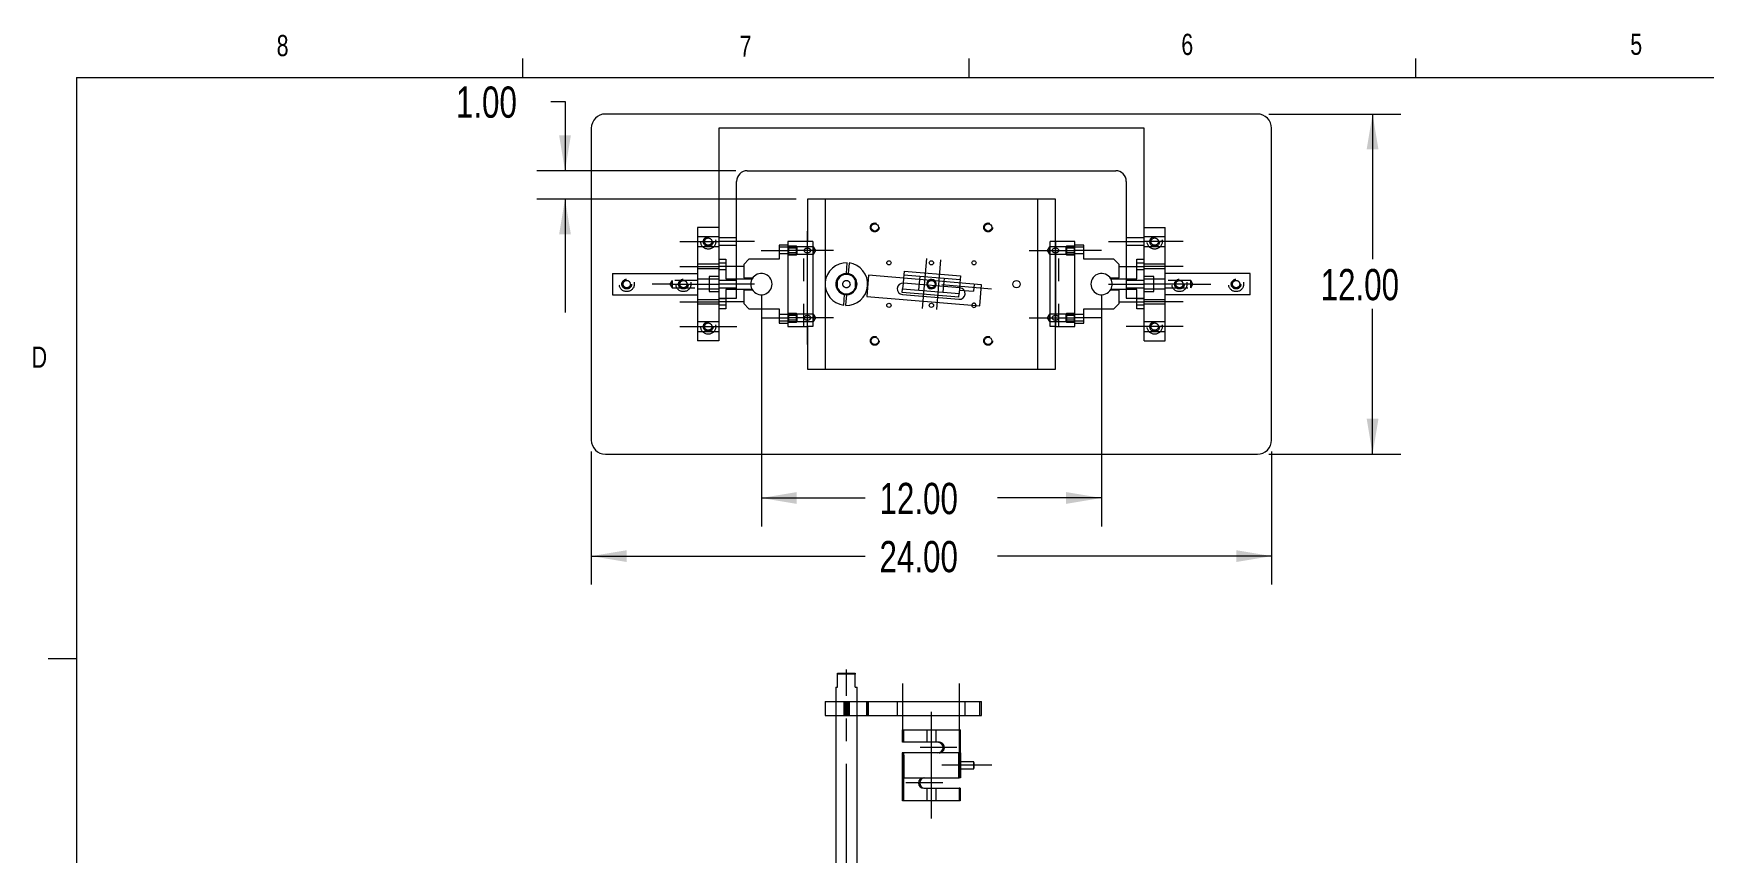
# Model space of a CAD drawing. Header units: inches. Extents: x 0.4 to 16.6, y 0.2 to 10.8.
# Drawn here: x 0.44 to 7.81, y 7.22 to 10.84 of the extents above; entities that cross this region are included whole.
import ezdxf

# ---------------------------------------------------------------- set-up
doc = ezdxf.new("R2010")
doc.units = ezdxf.units.IN
doc.header["$MEASUREMENT"] = 0
doc.linetypes.add('CENTERX2', pattern=[0.8, 0.5, -0.1, 0.1, -0.1])
doc.linetypes.add('HIDDEN', pattern=[0.075, 0.05, -0.025])
doc.styles.add('SLDTEXTSTYLE0', font='TXT', dxfattribs={"width": 0.75})
doc.dimstyles.new('SLDDIMSTYLE0', dxfattribs={"dimtxt": 0.137795, "dimasz": 0.156, "dimexe": 0, "dimexo": 0.0625, "dimgap": 0.034449, "dimtad": 0, "dimtih": 1, "dimtoh": 1, "dimlfac": 8, "dimzin": 4, "dimdsep": 46, "dimtxsty": 'SLDTEXTSTYLE0', "dimsah": 1, "dimcen": 0.09, "dimadec": 0, "dimazin": 0, "dimtfac": 1, "dimtdec": 3, "dimtofl": 0, "dimtmove": 0, "dimatfit": 3, "dimfxl": 0, "dimtolj": 1, "dimtzin": 12, "dimarcsym": 0})

# ---------------------------------------------------------------- blocks, each defined once
blk = doc.blocks.new('*D4')
at = {"color": 7, "linetype": 'Continuous', "lineweight": 0}
for p, q in [((5.8842, 10.4817), (6.4671, 10.4817)), ((6.3421, 10.4817), (6.3421, 9.8411)), ((6.3421, 8.9817), (6.3421, 9.6224)), ((5.8842, 8.9817), (6.4671, 8.9817))]:
    blk.add_line(p, q, dxfattribs=at)
for points in [[(6.3421, 10.4817), (6.3161, 10.3257), (6.3681, 10.3257)], [(6.3421, 8.9817), (6.3681, 9.1377), (6.3161, 9.1377)]]:
    blk.add_solid(points, dxfattribs=at)
at = {"color": 7, "linetype": 'Continuous', "lineweight": 0, "insert": (6.113, 9.7984), "char_height": 0.1378, "attachment_point": 1, "style": 'SLDTEXTSTYLE0'}
blk.add_mtext('12.00', dxfattribs=at)
blk = doc.blocks.new('*D5')
at = {"color": 7, "linetype": 'Continuous', "lineweight": 0}
for p, q in [((2.8967, 8.9942), (2.8967, 8.4073)), ((5.8967, 8.9942), (5.8967, 8.4073)), ((2.8967, 8.5323), (4.1051, 8.5323)), ((5.8967, 8.5323), (4.6883, 8.5323))]:
    blk.add_line(p, q, dxfattribs=at)
for points in [[(2.8967, 8.5323), (3.0527, 8.5063), (3.0527, 8.5583)], [(5.8967, 8.5323), (5.7407, 8.5583), (5.7407, 8.5063)]]:
    blk.add_solid(points, dxfattribs=at)
at = {"color": 7, "linetype": 'Continuous', "lineweight": 0, "insert": (4.1676, 8.599), "char_height": 0.1378, "attachment_point": 1, "style": 'SLDTEXTSTYLE0'}
blk.add_mtext('24.00', dxfattribs=at)
blk = doc.blocks.new('*D6')
at = {"color": 7, "linetype": 'Continuous', "lineweight": 0}
for p, q in [((3.6467, 9.6817), (3.6467, 8.6636)), ((5.1467, 9.6817), (5.1467, 8.6636)), ((3.6467, 8.7886), (4.1051, 8.7886)), ((5.1467, 8.7886), (4.6883, 8.7886))]:
    blk.add_line(p, q, dxfattribs=at)
for points in [[(3.6467, 8.7886), (3.8027, 8.7626), (3.8027, 8.8146)], [(5.1467, 8.7886), (4.9907, 8.8146), (4.9907, 8.7626)]]:
    blk.add_solid(points, dxfattribs=at)
at = {"color": 7, "linetype": 'Continuous', "lineweight": 0, "insert": (4.1676, 8.8553), "char_height": 0.1378, "attachment_point": 1, "style": 'SLDTEXTSTYLE0'}
blk.add_mtext('12.00', dxfattribs=at)
blk = doc.blocks.new('*D7')
at = {"color": 7, "linetype": 'Continuous', "lineweight": 0}
for p, q in [((2.7182, 10.5364), (2.7807, 10.5364)), ((2.7807, 10.5364), (2.7807, 10.2317)), ((3.5342, 10.2317), (2.6557, 10.2317)), ((3.7998, 10.1067), (2.6557, 10.1067)), ((2.7807, 10.1067), (2.7807, 9.6067))]:
    blk.add_line(p, q, dxfattribs=at)
for points in [[(2.7807, 10.2317), (2.8067, 10.3877), (2.7547, 10.3877)], [(2.7807, 10.1067), (2.7547, 9.9507), (2.8067, 9.9507)]]:
    blk.add_solid(points, dxfattribs=at)
at = {"color": 7, "linetype": 'Continuous', "lineweight": 0, "insert": (2.2995, 10.6031), "char_height": 0.1378, "attachment_point": 1, "style": 'SLDTEXTSTYLE0'}
blk.add_mtext('1.00', dxfattribs=at)

msp = doc.modelspace()

# ---------------------------------------------------------------- linework, layer by layer
at = {"color": 7, "linetype": 'Continuous', "lineweight": 0}
for p, q in [((2.5948, 10.6421), (2.5948, 10.7269)), ((4.5635, 10.6421), (4.5635, 10.7269)), ((6.5323, 10.6421), (6.5323, 10.7269)), ((0.6263, 10.6421), (16.3763, 10.6421)), ((0.6263, 10.6421), (0.6263, 0.3921)), ((0.6263, 8.0796), (0.5013, 8.0796))]:
    msp.add_line(p, q, dxfattribs=at)
at = {"color": 7, "linetype": 'Continuous', "lineweight": 15}
for p, q in [((5.8342, 10.4817), (2.9592, 10.4817)), ((2.8967, 10.4192), (2.8967, 9.0442)), ((5.3342, 10.4192), (3.4592, 10.4192)), ((3.4592, 10.4192), (3.4592, 9.9817)), ((5.3342, 9.9817), (5.3342, 10.4192)), ((5.8967, 9.0442), (5.8967, 10.4192)), ((3.5373, 9.6692), (3.5373, 10.1848)), ((3.5842, 10.2317), (5.2092, 10.2317)), ((5.2561, 10.1848), (5.2561, 9.6692)), ((3.9279, 10.1067), (3.8498, 10.1067)), ((3.8498, 10.1067), (3.8498, 9.9192)), ((3.9279, 10.1067), (3.9279, 9.3567)), ((4.8654, 10.1067), (3.9279, 10.1067)), ((4.8654, 9.3567), (4.8654, 10.1067)), ((4.9436, 10.1067), (4.8654, 10.1067)), ((4.9436, 9.9192), (4.9436, 10.1067)), ((3.4592, 9.9817), (3.3654, 9.9817)), ((3.3654, 9.9817), (3.3654, 9.4817)), ((3.4592, 9.9817), (3.4592, 9.4817)), ((5.3342, 9.4817), (5.3342, 9.9817)), ((5.3342, 9.9817), (5.4279, 9.9817)), ((5.4279, 9.4817), (5.4279, 9.9817)), ((3.7639, 9.9036), (3.7248, 9.9036)), ((3.7248, 9.9036), (3.7248, 9.8411)), ((3.8498, 9.9192), (3.7639, 9.9192)), ((3.7639, 9.9192), (3.7639, 9.5442)), ((3.8498, 9.5442), (3.8498, 9.9192)), ((3.8732, 9.9192), (3.8498, 9.9192)), ((3.8732, 9.9192), (3.8732, 9.5442)), ((4.9201, 9.5442), (4.9201, 9.9192)), ((4.9436, 9.9192), (4.9201, 9.9192)), ((5.0295, 9.9192), (4.9436, 9.9192)), ((4.9436, 9.9192), (4.9436, 9.5442)), ((5.0295, 9.5442), (5.0295, 9.9192)), ((5.0686, 9.9036), (5.0295, 9.9036)), ((5.0686, 9.8411), (5.0686, 9.9036)), ((3.592, 9.8411), (3.5686, 9.8177)), ((3.5686, 9.8177), (3.5686, 9.7591)), ((3.7248, 9.8411), (3.592, 9.8411)), ((4.0217, 9.7786), (4.0256, 9.8254)), ((4.0334, 9.8247), (4.0295, 9.7779)), ((5.2014, 9.8411), (5.0686, 9.8411)), ((5.2248, 9.8177), (5.2014, 9.8411)), ((5.2248, 9.7591), (5.2248, 9.8177)), ((2.9904, 9.7786), (2.9904, 9.6848)), ((2.9904, 9.7786), (3.3654, 9.7786)), ((3.5373, 9.7552), (3.6061, 9.7552)), ((3.5686, 9.7591), (3.6086, 9.7591)), ((3.9826, 9.7496), (3.9826, 9.7576)), ((3.9826, 9.7138), (3.9826, 9.7496)), ((4.0607, 9.7576), (4.0607, 9.7496)), ((4.0607, 9.7496), (4.0607, 9.7138)), ((4.119, 9.7706), (4.1112, 9.6772)), ((4.6173, 9.729), (4.119, 9.7706)), ((4.2716, 9.7363), (4.2695, 9.711)), ((4.5221, 9.7154), (4.2729, 9.7362)), ((4.2747, 9.7733), (4.2734, 9.7577)), ((4.276, 9.7888), (4.2747, 9.7733)), ((4.2747, 9.7733), (4.5239, 9.7524)), ((4.276, 9.7888), (4.5252, 9.768)), ((4.5239, 9.7524), (4.5226, 9.7369)), ((4.5252, 9.768), (4.5239, 9.7524)), ((4.6095, 9.6355), (4.6173, 9.729)), ((5.1848, 9.7591), (5.2248, 9.7591)), ((5.1873, 9.7552), (5.2561, 9.7552)), ((5.8029, 9.7786), (5.4279, 9.7786)), ((5.8029, 9.6848), (5.8029, 9.7786)), ((2.9904, 9.6848), (3.3654, 9.6848)), ((3.4592, 9.6692), (3.5373, 9.6692)), ((3.4904, 9.6692), (3.4904, 9.6223)), ((3.6061, 9.7083), (3.5373, 9.7083)), ((3.6086, 9.7044), (3.5686, 9.7044)), ((3.5686, 9.7044), (3.5686, 9.6458)), ((3.9826, 9.7058), (3.9826, 9.7138)), ((4.01, 9.6387), (4.0139, 9.6855)), ((4.0217, 9.6848), (4.0178, 9.6381)), ((4.0607, 9.7138), (4.0607, 9.7058)), ((4.1112, 9.6772), (4.6095, 9.6355)), ((4.2682, 9.6954), (4.2695, 9.711)), ((4.5173, 9.6746), (4.2682, 9.6954)), ((4.2687, 9.6856), (4.5178, 9.6648)), ((4.2695, 9.711), (4.5186, 9.6902)), ((4.5173, 9.6746), (4.5186, 9.6902)), ((4.5208, 9.7155), (4.5186, 9.6902)), ((4.5199, 9.7057), (4.5412, 9.704)), ((5.2248, 9.7044), (5.1848, 9.7044)), ((5.2561, 9.7083), (5.1873, 9.7083)), ((5.2248, 9.6458), (5.2248, 9.7044)), ((5.2561, 9.6692), (5.3342, 9.6692)), ((5.3029, 9.6223), (5.3029, 9.6692)), ((5.8029, 9.6848), (5.4279, 9.6848)), ((3.4904, 9.6223), (3.4592, 9.6223)), ((3.5686, 9.6458), (3.592, 9.6223)), ((3.592, 9.6223), (3.7248, 9.6223)), ((3.7248, 9.6223), (3.7248, 9.5598)), ((5.0686, 9.6223), (5.2014, 9.6223)), ((5.0686, 9.5598), (5.0686, 9.6223)), ((5.2014, 9.6223), (5.2248, 9.6458)), ((5.3342, 9.6223), (5.3029, 9.6223)), ((3.7248, 9.5598), (3.7639, 9.5598)), ((3.7639, 9.5442), (3.8498, 9.5442)), ((3.8732, 9.5442), (3.8498, 9.5442)), ((3.8498, 9.5442), (3.8498, 9.3567)), ((4.9436, 9.5442), (4.9201, 9.5442)), ((4.9436, 9.5442), (5.0295, 9.5442)), ((4.9436, 9.3567), (4.9436, 9.5442)), ((5.0295, 9.5598), (5.0686, 9.5598)), ((3.4592, 9.4817), (3.3654, 9.4817)), ((5.3342, 9.4817), (5.4279, 9.4817)), ((3.8498, 9.3567), (3.9279, 9.3567)), ((3.9279, 9.3567), (4.8654, 9.3567)), ((4.8654, 9.3567), (4.9436, 9.3567)), ((2.9592, 8.9817), (5.8342, 8.9817)), ((3.9826, 8.0163), (4.0607, 8.0163)), ((3.9826, 8.0124), (3.9826, 8.0163)), ((3.9826, 7.9538), (3.9826, 8.0124)), ((4.0607, 8.0124), (3.9826, 8.0124)), ((4.0607, 8.0163), (4.0607, 8.0124)), ((4.0607, 7.9538), (4.0607, 8.0124)), ((3.9279, 7.8913), (3.9279, 7.8288)), ((3.9279, 7.8913), (4.01, 7.8913)), ((3.9748, 7.9538), (3.9748, 7.8913)), ((3.9748, 7.9538), (3.9826, 7.9538)), ((4.01, 7.8913), (4.01, 7.8288)), ((4.01, 7.8913), (4.0139, 7.8913)), ((4.0139, 7.8913), (4.0139, 7.8288)), ((4.0178, 7.8913), (4.0178, 7.8288)), ((4.0178, 7.8913), (4.1112, 7.8913)), ((4.0607, 7.9538), (4.0686, 7.9538)), ((4.0686, 7.8913), (4.0686, 7.9538)), ((4.1112, 7.8288), (4.1112, 7.8913)), ((4.1112, 7.8913), (4.6095, 7.8913)), ((4.6095, 7.8288), (4.6095, 7.8913)), ((4.6095, 7.8913), (4.6173, 7.8913)), ((4.6173, 7.8288), (4.6173, 7.8913)), ((3.9279, 7.8288), (4.01, 7.8288)), ((3.9748, 7.8288), (3.9748, 6.5202)), ((4.01, 7.8288), (4.0139, 7.8288)), ((4.0178, 7.8288), (4.1112, 7.8288)), ((4.0686, 6.5202), (4.0686, 7.8288)), ((4.1112, 7.8288), (4.6095, 7.8288)), ((4.6095, 7.8288), (4.6173, 7.8288)), ((4.2695, 7.7116), (4.2695, 7.7663)), ((4.2695, 7.7663), (4.5186, 7.7663)), ((4.5239, 7.7663), (4.5186, 7.7663)), ((4.5186, 7.7663), (4.5186, 7.5553)), ((4.5239, 7.7663), (4.5239, 7.6256)), ((4.4252, 7.7116), (4.2695, 7.7116)), ((4.2682, 7.6647), (4.2682, 7.5553)), ((4.5173, 7.6647), (4.2682, 7.6647)), ((4.5173, 7.5553), (4.5173, 7.6647)), ((4.5173, 7.6647), (4.5186, 7.6647)), ((4.5186, 7.5553), (4.5186, 7.6647)), ((4.5835, 7.6256), (4.5212, 7.6256)), ((4.5212, 7.5944), (4.5835, 7.5944)), ((4.5252, 7.6647), (4.5239, 7.6647)), ((4.5239, 7.6647), (4.5239, 7.6256)), ((4.5239, 7.5944), (4.5239, 7.5553)), ((4.5239, 7.5944), (4.5239, 7.5553)), ((4.5252, 7.6647), (4.5252, 7.6256)), ((4.5252, 7.5944), (4.5252, 7.5553)), ((4.2682, 7.5553), (4.5173, 7.5553)), ((4.2695, 7.4538), (4.2695, 7.5553)), ((4.5173, 7.5553), (4.5186, 7.5553)), ((4.5239, 7.5553), (4.5186, 7.5553)), ((4.5252, 7.5553), (4.5239, 7.5553)), ((4.5186, 7.4538), (4.2695, 7.4538)), ((4.3629, 7.5085), (4.5186, 7.5085)), ((4.5186, 7.5085), (4.5186, 7.4538)), ((4.5239, 7.5085), (4.5186, 7.5085)), ((4.5239, 7.4538), (4.5186, 7.4538)), ((4.5239, 7.5085), (4.5239, 7.4538))]:
    msp.add_line(p, q, dxfattribs=at)
at = {"color": 7, "linetype": 'CENTERX2', "lineweight": 0}
for p, q in [((3.8498, 9.4655), (3.8498, 9.998)), ((4.9436, 9.4655), (4.9436, 9.998)), ((3.2867, 9.9192), (3.4592, 9.9192)), ((3.616, 9.9192), (3.4592, 9.9192)), ((3.6461, 9.8802), (3.7639, 9.8802)), ((3.9651, 9.8802), (3.7639, 9.8802)), ((4.8283, 9.8802), (5.0295, 9.8802)), ((5.1473, 9.8802), (5.0295, 9.8802)), ((5.1773, 9.9192), (5.3342, 9.9192)), ((5.5067, 9.9192), (5.3342, 9.9192)), ((3.2867, 9.8098), (3.4592, 9.8098)), ((3.5692, 9.8098), (3.4592, 9.8098)), ((4.3747, 9.8439), (4.3564, 9.6247)), ((4.437, 9.8387), (4.4187, 9.6195)), ((5.2242, 9.8098), (5.3342, 9.8098)), ((5.5067, 9.8098), (5.3342, 9.8098)), ((3.2529, 9.7317), (3.1645, 9.7317)), ((3.2529, 9.7317), (3.3654, 9.7317)), ((3.3654, 9.7317), (3.4592, 9.7317)), ((3.616, 9.7317), (3.4592, 9.7317)), ((5.1773, 9.7317), (5.3342, 9.7317)), ((5.4279, 9.7317), (5.3342, 9.7317)), ((5.5404, 9.7317), (5.4279, 9.7317)), ((5.5404, 9.7317), (5.6288, 9.7317)), ((4.662, 9.7095), (4.4428, 9.7279)), ((3.2867, 9.6536), (3.4592, 9.6536)), ((3.5692, 9.6536), (3.4592, 9.6536)), ((3.6461, 9.5833), (3.7639, 9.5833)), ((3.9651, 9.5833), (3.7639, 9.5833)), ((4.8283, 9.5833), (5.0295, 9.5833)), ((5.1473, 9.5833), (5.0295, 9.5833)), ((5.2242, 9.6536), (5.3342, 9.6536)), ((5.5067, 9.6536), (5.3342, 9.6536)), ((3.2867, 9.5442), (3.5379, 9.5442)), ((5.5067, 9.5442), (5.2554, 9.5442)), ((4.0217, 6.3164), (4.0217, 8.0325)), ((4.2708, 7.75), (4.2708, 7.97)), ((4.5199, 7.75), (4.5199, 7.97)), ((4.3967, 7.375), (4.3967, 7.845)), ((4.5092, 7.6881), (4.3465, 7.6881)), ((4.6623, 7.61), (4.4425, 7.61)), ((4.4469, 7.5319), (4.2842, 7.5319))]:
    msp.add_line(p, q, dxfattribs=at)
at = {"color": 9, "linetype": 'HIDDEN', "lineweight": 0}
for p, q in [((3.4592, 9.9407), (3.3654, 9.9407)), ((3.3654, 9.8977), (3.4592, 9.8977)), ((3.5373, 9.9353), (3.4592, 9.9353)), ((3.4592, 9.9032), (3.5373, 9.9032)), ((3.7639, 9.894), (3.7248, 9.894)), ((3.7658, 9.8997), (3.7639, 9.8977)), ((3.8498, 9.8962), (3.7639, 9.8962)), ((3.8029, 9.8895), (3.7639, 9.8895)), ((3.7658, 9.8997), (3.7658, 9.8606)), ((3.801, 9.8997), (3.7658, 9.8997)), ((3.801, 9.8606), (3.801, 9.8997)), ((3.8029, 9.8977), (3.801, 9.8997)), ((3.8029, 9.8977), (3.8029, 9.8626)), ((3.8342, 9.5442), (3.8342, 9.9192)), ((3.8767, 9.8962), (3.8498, 9.8962)), ((3.8767, 9.8641), (3.8767, 9.8962)), ((3.8863, 9.8802), (3.8767, 9.8962)), ((3.8767, 9.8641), (3.8863, 9.8802)), ((4.9167, 9.8962), (4.907, 9.8802)), ((4.907, 9.8802), (4.9167, 9.8641)), ((4.9167, 9.8962), (4.9167, 9.8641)), ((4.9436, 9.8962), (4.9167, 9.8962)), ((5.0295, 9.8962), (4.9436, 9.8962)), ((4.9592, 9.5442), (4.9592, 9.9192)), ((4.9924, 9.8997), (4.9904, 9.8977)), ((4.9904, 9.8626), (4.9904, 9.8977)), ((5.0295, 9.8895), (4.9904, 9.8895)), ((4.9924, 9.8997), (4.9924, 9.8606)), ((5.0275, 9.8997), (4.9924, 9.8997)), ((5.0275, 9.8606), (5.0275, 9.8997)), ((5.0295, 9.8977), (5.0275, 9.8997)), ((5.0686, 9.894), (5.0295, 9.894)), ((5.3342, 9.9353), (5.2561, 9.9353)), ((5.2561, 9.9032), (5.3342, 9.9032)), ((5.4279, 9.9407), (5.3342, 9.9407)), ((5.3342, 9.8977), (5.4279, 9.8977)), ((3.4592, 9.8192), (3.3654, 9.8192)), ((3.4592, 9.8411), (3.4904, 9.8411)), ((3.4904, 9.8237), (3.4592, 9.8237)), ((3.4904, 9.8411), (3.4904, 9.7552)), ((3.7248, 9.8663), (3.7639, 9.8663)), ((3.7639, 9.8708), (3.8029, 9.8708)), ((3.7639, 9.8641), (3.8498, 9.8641)), ((3.7639, 9.8626), (3.7658, 9.8606)), ((3.7658, 9.8606), (3.801, 9.8606)), ((3.801, 9.8606), (3.8029, 9.8626)), ((3.8498, 9.8641), (3.8767, 9.8641)), ((4.9167, 9.8641), (4.9436, 9.8641)), ((4.9436, 9.8641), (5.0295, 9.8641)), ((4.9904, 9.8708), (5.0295, 9.8708)), ((4.9904, 9.8626), (4.9924, 9.8606)), ((4.9924, 9.8606), (5.0275, 9.8606)), ((5.0275, 9.8606), (5.0295, 9.8626)), ((5.0295, 9.8663), (5.0686, 9.8663)), ((5.3029, 9.7552), (5.3029, 9.8411)), ((5.3029, 9.8411), (5.3342, 9.8411)), ((5.3342, 9.8237), (5.3029, 9.8237)), ((5.4279, 9.8192), (5.3342, 9.8192)), ((3.2529, 9.7478), (3.2433, 9.7317)), ((3.2433, 9.7317), (3.2529, 9.7157)), ((3.2529, 9.7478), (3.2529, 9.7157)), ((3.3654, 9.7478), (3.2529, 9.7478)), ((3.3654, 9.8005), (3.4592, 9.8005)), ((3.4592, 9.7532), (3.3654, 9.7532)), ((3.4164, 9.7649), (3.4164, 9.6985)), ((3.4592, 9.7649), (3.4164, 9.7649)), ((3.4592, 9.796), (3.4904, 9.796)), ((3.5373, 9.7478), (3.4592, 9.7478)), ((3.4904, 9.7552), (3.5373, 9.7552)), ((4.2734, 9.7577), (4.2716, 9.7363)), ((4.3448, 9.7674), (4.3396, 9.7051)), ((4.4486, 9.696), (4.4538, 9.7583)), ((4.5226, 9.7369), (4.5208, 9.7155)), ((4.5848, 9.7317), (4.5822, 9.7005)), ((5.2561, 9.7552), (5.3029, 9.7552)), ((5.3342, 9.7478), (5.2561, 9.7478)), ((5.3029, 9.796), (5.3342, 9.796)), ((5.3342, 9.8005), (5.4279, 9.8005)), ((5.377, 9.7649), (5.3342, 9.7649)), ((5.4279, 9.7532), (5.3342, 9.7532)), ((5.377, 9.6985), (5.377, 9.7649)), ((5.5404, 9.7478), (5.4279, 9.7478)), ((5.5404, 9.7157), (5.5404, 9.7478)), ((5.5501, 9.7317), (5.5404, 9.7478)), ((5.5404, 9.7157), (5.5501, 9.7317)), ((3.2529, 9.7157), (3.3654, 9.7157)), ((3.3654, 9.7102), (3.4592, 9.7102)), ((3.4592, 9.6629), (3.3654, 9.6629)), ((3.4164, 9.6985), (3.4592, 9.6985)), ((3.4592, 9.7157), (3.5373, 9.7157)), ((3.4904, 9.6674), (3.4592, 9.6674)), ((3.4904, 9.7083), (3.4904, 9.6692)), ((3.5373, 9.7083), (3.4904, 9.7083)), ((4.5412, 9.704), (4.5822, 9.7005)), ((5.2561, 9.7157), (5.3342, 9.7157)), ((5.3029, 9.7083), (5.2561, 9.7083)), ((5.3029, 9.6692), (5.3029, 9.7083)), ((5.3342, 9.6674), (5.3029, 9.6674)), ((5.3342, 9.7102), (5.4279, 9.7102)), ((5.3342, 9.6985), (5.377, 9.6985)), ((5.4279, 9.6629), (5.3342, 9.6629)), ((5.4279, 9.7157), (5.5404, 9.7157)), ((3.3654, 9.6443), (3.4592, 9.6443)), ((3.4592, 9.6398), (3.4904, 9.6398)), ((3.7639, 9.5971), (3.7248, 9.5971)), ((3.7658, 9.6028), (3.7639, 9.6009)), ((3.8498, 9.5993), (3.7639, 9.5993)), ((3.8029, 9.5926), (3.7639, 9.5926)), ((3.7658, 9.6028), (3.7658, 9.5638)), ((3.801, 9.6028), (3.7658, 9.6028)), ((3.801, 9.5638), (3.801, 9.6028)), ((3.8029, 9.6009), (3.801, 9.6028)), ((3.8029, 9.6009), (3.8029, 9.5657)), ((3.8767, 9.5993), (3.8498, 9.5993)), ((3.8767, 9.5672), (3.8767, 9.5993)), ((3.8863, 9.5833), (3.8767, 9.5993)), ((3.8767, 9.5672), (3.8863, 9.5833)), ((4.9167, 9.5993), (4.907, 9.5833)), ((4.907, 9.5833), (4.9167, 9.5672)), ((4.9167, 9.5993), (4.9167, 9.5672)), ((4.9436, 9.5993), (4.9167, 9.5993)), ((5.0295, 9.5993), (4.9436, 9.5993)), ((4.9924, 9.6028), (4.9904, 9.6009)), ((4.9904, 9.5657), (4.9904, 9.6009)), ((5.0295, 9.5926), (4.9904, 9.5926)), ((4.9924, 9.6028), (4.9924, 9.5638)), ((5.0275, 9.6028), (4.9924, 9.6028)), ((5.0275, 9.5638), (5.0275, 9.6028)), ((5.0295, 9.6009), (5.0275, 9.6028)), ((5.0686, 9.5971), (5.0295, 9.5971)), ((5.3029, 9.6398), (5.3342, 9.6398)), ((5.3342, 9.6443), (5.4279, 9.6443)), ((3.4592, 9.5657), (3.3654, 9.5657)), ((3.3654, 9.5227), (3.4592, 9.5227)), ((3.7248, 9.5695), (3.7639, 9.5695)), ((3.7639, 9.5739), (3.8029, 9.5739)), ((3.7639, 9.5672), (3.8498, 9.5672)), ((3.7639, 9.5657), (3.7658, 9.5638)), ((3.7658, 9.5638), (3.801, 9.5638)), ((3.801, 9.5638), (3.8029, 9.5657)), ((3.8498, 9.5672), (3.8767, 9.5672)), ((4.9167, 9.5672), (4.9436, 9.5672)), ((4.9436, 9.5672), (5.0295, 9.5672)), ((4.9904, 9.5739), (5.0295, 9.5739)), ((4.9904, 9.5657), (4.9924, 9.5638)), ((4.9924, 9.5638), (5.0275, 9.5638)), ((5.0275, 9.5638), (5.0295, 9.5657)), ((5.0295, 9.5695), (5.0686, 9.5695)), ((5.4279, 9.5657), (5.3342, 9.5657)), ((5.3342, 9.5227), (5.4279, 9.5227)), ((3.9748, 7.8913), (3.9748, 7.8288)), ((3.9748, 7.8913), (3.9748, 7.8288)), ((4.0139, 7.8913), (4.0178, 7.8913)), ((4.0217, 7.8913), (4.0217, 7.8288)), ((4.0256, 7.8913), (4.0256, 7.8288)), ((4.0295, 7.8913), (4.0295, 7.8288)), ((4.0334, 7.8913), (4.0334, 7.8288)), ((4.0686, 7.8288), (4.0686, 7.8913)), ((4.0686, 7.8288), (4.0686, 7.8913)), ((4.1154, 7.8288), (4.1154, 7.8913)), ((4.119, 7.8288), (4.119, 7.8913)), ((4.2454, 7.8913), (4.2454, 7.8288)), ((4.5453, 7.8288), (4.5453, 7.8913)), ((4.0139, 7.8288), (4.0178, 7.8288)), ((4.2747, 7.7116), (4.2747, 7.7663)), ((4.3759, 7.7663), (4.3759, 7.7116)), ((4.4174, 7.7116), (4.4174, 7.7663)), ((4.4304, 7.7116), (4.4252, 7.7116)), ((4.2695, 7.5553), (4.2695, 7.6647)), ((4.2695, 7.6647), (4.2695, 7.5553)), ((4.2747, 7.4538), (4.2747, 7.6647)), ((4.2747, 7.5553), (4.2747, 7.6647)), ((4.276, 7.5553), (4.276, 7.6647)), ((4.5186, 7.6647), (4.5239, 7.6647)), ((4.5239, 7.6256), (4.5239, 7.5944)), ((4.5239, 7.6256), (4.5239, 7.5944)), ((4.5252, 7.6256), (4.5252, 7.5944)), ((4.3759, 7.5085), (4.3759, 7.4538)), ((4.4174, 7.4538), (4.4174, 7.5085))]:
    msp.add_line(p, q, dxfattribs=at)
at = {"color": 9, "linetype": 'HIDDEN', "lineweight": 0, "flags": 128}
for points in [[(3.8634, 9.8802), (3.8633, 9.8785), (3.8629, 9.8769), (3.8623, 9.8754), (3.8615, 9.874), (3.8605, 9.8728), (3.8593, 9.8718), (3.8578, 9.8709), (3.8562, 9.8702), (3.8541, 9.8696), (3.852, 9.8693), (3.8495, 9.8692), (3.847, 9.8694), (3.8444, 9.8699), (3.8419, 9.8708), (3.8404, 9.8718), (3.839, 9.873), (3.8378, 9.8744), (3.837, 9.8762), (3.8365, 9.8778), (3.8362, 9.8795), (3.8363, 9.8811), (3.8365, 9.8826), (3.8369, 9.8841), (3.8376, 9.8855), (3.8385, 9.8867), (3.8395, 9.8879), (3.8408, 9.8889), (3.8423, 9.8897), (3.8442, 9.8904), (3.8462, 9.8908), (3.8485, 9.8911), (3.851, 9.8911), (3.8536, 9.8908), (3.8561, 9.8901), (3.858, 9.8893), (3.8597, 9.8882), (3.8609, 9.8871), (3.8619, 9.8857), (3.8627, 9.8842), (3.8632, 9.8824), (3.8633, 9.8813), (3.8634, 9.8802)], [(4.93, 9.8802), (4.9301, 9.8818), (4.9305, 9.8834), (4.931, 9.8849), (4.9319, 9.8863), (4.9329, 9.8875), (4.9341, 9.8885), (4.9356, 9.8894), (4.9372, 9.8901), (4.9392, 9.8907), (4.9414, 9.891), (4.9439, 9.8911), (4.9464, 9.891), (4.949, 9.8904), (4.9514, 9.8895), (4.953, 9.8885), (4.9544, 9.8873), (4.9555, 9.8859), (4.9564, 9.8841), (4.9569, 9.8825), (4.9571, 9.8808), (4.9571, 9.8793), (4.9569, 9.8777), (4.9564, 9.8762), (4.9558, 9.8748), (4.9549, 9.8736), (4.9538, 9.8724), (4.9525, 9.8715), (4.951, 9.8706), (4.9492, 9.87), (4.9472, 9.8695), (4.9448, 9.8692), (4.9424, 9.8692), (4.9398, 9.8695), (4.9372, 9.8702), (4.9354, 9.871), (4.9337, 9.8721), (4.9325, 9.8732), (4.9315, 9.8746), (4.9307, 9.8761), (4.9302, 9.8779), (4.93, 9.879), (4.93, 9.8802)], [(3.8634, 9.5833), (3.8633, 9.5816), (3.8629, 9.58), (3.8623, 9.5785), (3.8615, 9.5771), (3.8605, 9.5759), (3.8593, 9.5749), (3.8578, 9.574), (3.8562, 9.5733), (3.8541, 9.5727), (3.852, 9.5724), (3.8495, 9.5723), (3.847, 9.5725), (3.8444, 9.573), (3.8419, 9.574), (3.8404, 9.5749), (3.839, 9.5761), (3.8378, 9.5776), (3.837, 9.5793), (3.8365, 9.5809), (3.8362, 9.5826), (3.8363, 9.5842), (3.8365, 9.5858), (3.8369, 9.5872), (3.8376, 9.5886), (3.8385, 9.5899), (3.8395, 9.591), (3.8408, 9.592), (3.8423, 9.5928), (3.8442, 9.5935), (3.8462, 9.594), (3.8485, 9.5942), (3.851, 9.5942), (3.8536, 9.5939), (3.8561, 9.5933), (3.858, 9.5925), (3.8597, 9.5913), (3.8609, 9.5902), (3.8619, 9.5888), (3.8627, 9.5873), (3.8632, 9.5856), (3.8633, 9.5844), (3.8634, 9.5833)], [(4.93, 9.5833), (4.9301, 9.5849), (4.9305, 9.5866), (4.931, 9.5881), (4.9319, 9.5894), (4.9329, 9.5906), (4.9341, 9.5916), (4.9356, 9.5925), (4.9372, 9.5933), (4.9392, 9.5938), (4.9414, 9.5942), (4.9439, 9.5943), (4.9464, 9.5941), (4.949, 9.5936), (4.9514, 9.5926), (4.953, 9.5917), (4.9544, 9.5904), (4.9555, 9.589), (4.9564, 9.5873), (4.9569, 9.5857), (4.9571, 9.5839), (4.9571, 9.5824), (4.9569, 9.5808), (4.9564, 9.5793), (4.9558, 9.5779), (4.9549, 9.5767), (4.9538, 9.5756), (4.9525, 9.5746), (4.951, 9.5738), (4.9492, 9.5731), (4.9472, 9.5726), (4.9448, 9.5723), (4.9424, 9.5723), (4.9398, 9.5726), (4.9372, 9.5733), (4.9354, 9.5741), (4.9337, 9.5752), (4.9325, 9.5764), (4.9315, 9.5777), (4.9307, 9.5793), (4.9302, 9.581), (4.93, 9.5821), (4.93, 9.5833)], [(4.5212, 7.5944), (4.5215, 7.5946), (4.5219, 7.5965), (4.5222, 7.6), (4.5225, 7.6047), (4.5226, 7.61), (4.5225, 7.6154), (4.5222, 7.6201), (4.5219, 7.6236), (4.5215, 7.6254), (4.5212, 7.6256)]]:
    msp.add_lwpolyline(points, dxfattribs=at)
at = {"color": 7, "linetype": 'Continuous', "lineweight": 15, "flags": 128}
msp.add_lwpolyline([(4.5848, 7.61), (4.5848, 7.6154), (4.5845, 7.6201), (4.5842, 7.6236), (4.5838, 7.6254), (4.5833, 7.6254), (4.5829, 7.6236), (4.5825, 7.6201), (4.5823, 7.6154), (4.5822, 7.61), (4.5823, 7.6047), (4.5825, 7.6), (4.5829, 7.5965), (4.5833, 7.5946), (4.5838, 7.5946), (4.5842, 7.5965), (4.5845, 7.6), (4.5848, 7.6047), (4.5848, 7.61)], dxfattribs=at)
at = {"color": 9, "linetype": 'HIDDEN', "lineweight": 0}
for centre, radius in [((3.4123, 9.9192), 0.0332), ((4.1467, 9.9817), 0.0195), ((4.6467, 9.9817), 0.0195), ((5.3811, 9.9192), 0.0332), ((3.4123, 9.9192), 0.0215), ((3.4123, 9.9192), 0.0161), ((5.3811, 9.9192), 0.0215), ((5.3811, 9.9192), 0.0161), ((3.0529, 9.7317), 0.0332), ((3.0529, 9.7317), 0.0215), ((3.0529, 9.7317), 0.0161), ((3.3029, 9.7317), 0.0332), ((3.3029, 9.7317), 0.0215), ((3.3029, 9.7317), 0.0161), ((4.0217, 9.7317), 0.0161), ((4.3967, 9.7317), 0.0195), ((4.3967, 9.7317), 0.0161), ((5.4904, 9.7317), 0.0332), ((5.4904, 9.7317), 0.0215), ((5.4904, 9.7317), 0.0161), ((5.7404, 9.7317), 0.0332), ((5.7404, 9.7317), 0.0215), ((5.7404, 9.7317), 0.0161), ((3.4123, 9.5442), 0.0332), ((3.4123, 9.5442), 0.0215), ((3.4123, 9.5442), 0.0161), ((5.3811, 9.5442), 0.0332), ((5.3811, 9.5442), 0.0215), ((5.3811, 9.5442), 0.0161), ((4.1467, 9.4817), 0.0195), ((4.6467, 9.4817), 0.0195)]:
    msp.add_circle(centre, radius, dxfattribs=at)
at = {"color": 7, "linetype": 'Continuous', "lineweight": 15}
for centre, radius in [((4.1467, 9.9817), 0.0161), ((4.6467, 9.9817), 0.0161), ((4.2092, 9.8255), 0.00934), ((4.3967, 9.8255), 0.00934), ((4.5842, 9.8255), 0.00934), ((4.7717, 9.7317), 0.0161), ((4.2092, 9.638), 0.00934), ((4.3967, 9.638), 0.00934), ((4.1467, 9.4817), 0.0161), ((4.6467, 9.4817), 0.0161)]:
    msp.add_circle(centre, radius, dxfattribs=at)
for centre, radius, start, end in [((2.9592, 10.4192), 0.0625, 90, 180), ((5.8342, 10.4192), 0.0625, 0, 90), ((3.5842, 10.1848), 0.0469, 90, 180), ((5.2092, 10.1848), 0.0469, 0, 90), ((4.0217, 9.7317), 0.0938, 87.60782, 262.83179), ((4.0217, 9.7317), 0.0938, 267.60782, 82.83179), ((3.6467, 9.7317), 0.0469, 210, 150), ((4.0217, 9.7317), 0.0469, 146.44269, 213.55731), ((4.0217, 9.7317), 0.0469, 33.55731, 146.44269), ((4.0217, 9.7317), 0.043, 24.61998, 155.38002), ((4.0217, 9.7317), 0.0469, 326.44269, 33.55731), ((4.2708, 9.7109), 0.0254, 85.21981, 265.21981), ((4.3967, 9.7317), 0.0207, 44.07178, 126.36784), ((5.1467, 9.7317), 0.0469, 30, 330), ((4.0217, 9.7317), 0.043, 204.61998, 335.38002), ((4.0217, 9.7317), 0.0469, 213.55731, 326.44269), ((4.3967, 9.7317), 0.0207, 191.62208, 338.81753), ((4.5199, 9.6901), 0.0254, 265.21981, 85.21981), ((4.5842, 9.638), 0.00934, 177.21978, 270), ((4.5842, 9.638), 0.00934, 270, 353.21983), ((2.9592, 9.0442), 0.0625, 180, 270), ((5.8342, 9.0442), 0.0625, 270, 0), ((4.4252, 7.6881), 0.0234, 270.15214, 89.84786), ((4.5588, 7.6054), 0.0391, 173.20765, 196.31963), ((4.5664, 7.614), 0.0466, 165.55619, 184.91652), ((4.363, 7.5319), 0.0234, 90.15214, 269.84786), ((4.3682, 7.5319), 0.0234, 90.15214, 269.84786)]:
    msp.add_arc(centre, radius, start, end, dxfattribs=at)
at = {"color": 9, "linetype": 'HIDDEN', "lineweight": 0}
for centre, radius, start, end in [((3.6467, 9.7317), 0.0469, 150, 210), ((3.6467, 9.7317), 0.0469, 150, 210), ((4.0217, 9.7317), 0.043, 155.38002, 204.61998), ((4.0217, 9.7317), 0.043, 0, 24.61998), ((4.0217, 9.7317), 0.043, 335.38002, 0), ((4.3967, 9.7317), 0.0207, 126.36784, 191.62208), ((4.3967, 9.7317), 0.0207, 355.21981, 44.07178), ((4.3967, 9.7317), 0.0207, 338.81753, 355.21981), ((5.1467, 9.7317), 0.0469, 330, 30), ((5.1467, 9.7317), 0.0469, 330, 30), ((4.5842, 9.638), 0.00934, 353.21983, 177.21978), ((4.4304, 7.6881), 0.0234, 270.15214, 89.84786)]:
    msp.add_arc(centre, radius, start, end, dxfattribs=at)

# ---------------------------------------------------------------- texts
at = {"color": 7, "linetype": 'Continuous', "lineweight": 0, "char_height": 0.0937, "attachment_point": 1, "style": 'SLDTEXTSTYLE0'}
for s, insert in [('6', (5.4987, 10.8356)), ('5', (7.4787, 10.8362)), ('8', (1.5091, 10.8304)), ('7', (3.551, 10.8276)), ('D', (0.4286, 9.4564))]:
    msp.add_mtext(s, dxfattribs=dict(at, insert=insert))

# ---------------------------------------------------------------- dimensions: what is measured, and where the dimension line sits
at = {"color": 7, "linetype": 'Continuous', "lineweight": 0}
for base, p1, p2, picture, middle in [((2.7807, 10.1067), (3.5842, 10.2317), (3.8498, 10.1067), '*D7', (2.7807, 10.5364)), ((6.3421, 10.4817), (5.8342, 8.9817), (5.8342, 10.4817), '*D4', (6.3421, 9.7317))]:
    dim = msp.add_linear_dim(base=base, p1=p1, p2=p2, angle=90, dimstyle='SLDDIMSTYLE0', override={"dimtxt": 0.137795, "dimasz": 0.156, "dimexe": 0.125, "dimexo": 0.05, "dimgap": 0.06, "dimtad": 0, "dimtih": 1, "dimtoh": 1, "dimlfac": 8, "dimzin": 4, "dimtzin": 12}, dxfattribs=at)
    dim.commit()
    dim.dimension.update_dxf_attribs({"geometry": picture, "text_midpoint": middle, "dimtype": 160})
for base, p1, p2, picture, middle in [((5.1467, 8.7886), (3.6467, 9.7317), (5.1467, 9.7317), '*D6', (4.3967, 8.7886)), ((2.8967, 8.5323), (5.8967, 9.0442), (2.8967, 9.0442), '*D5', (4.3967, 8.5323))]:
    dim = msp.add_linear_dim(base=base, p1=p1, p2=p2, dimstyle='SLDDIMSTYLE0', override={"dimtxt": 0.137795, "dimasz": 0.156, "dimexe": 0.125, "dimexo": 0.05, "dimgap": 0.06, "dimtad": 0, "dimtih": 1, "dimtoh": 1, "dimlfac": 8, "dimzin": 4, "dimtzin": 12}, dxfattribs=at)
    dim.commit()
    dim.dimension.update_dxf_attribs({"geometry": picture, "text_midpoint": middle, "dimtype": 160})

doc.saveas('drawing.dxf')
